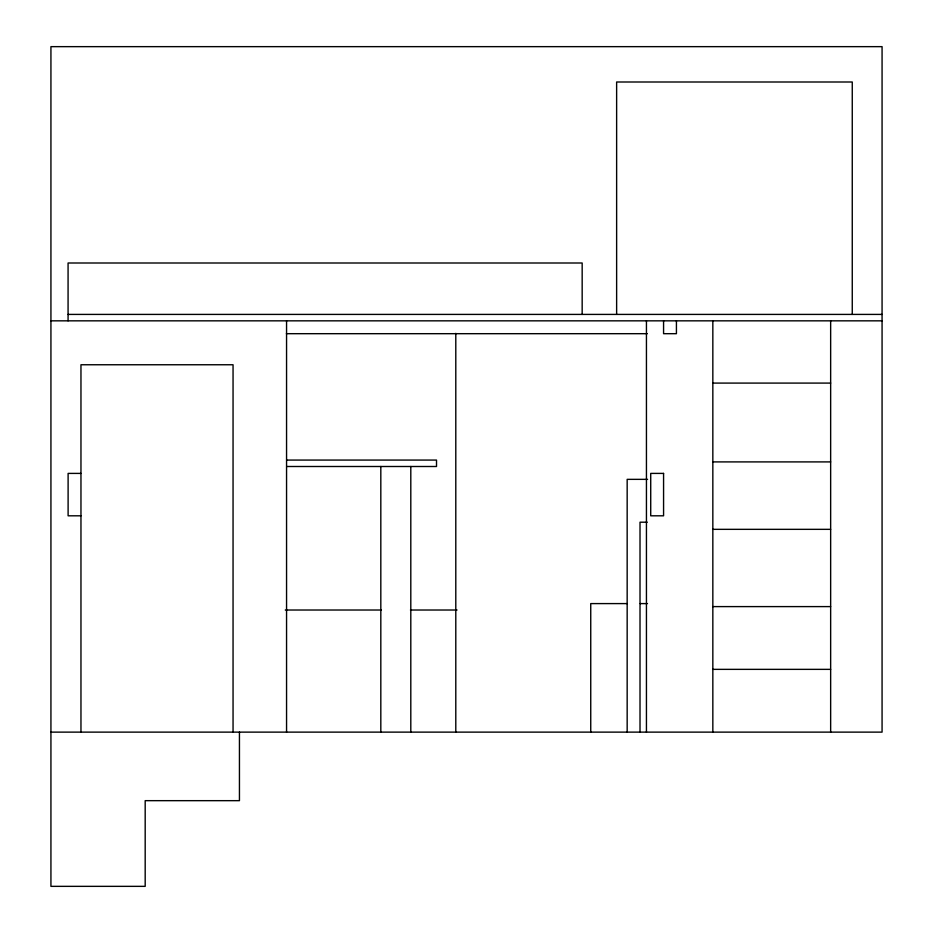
<?xml version="1.0" encoding="UTF-8"?>
<svg xmlns="http://www.w3.org/2000/svg" width="933" height="933" viewBox="0 0 933 933"><rect width="100%" height="100%" fill="white"/><g stroke="black" fill="none" stroke-linecap="round" stroke-linejoin="round"><path stroke-width="1.4" d="M68.074 314.409L882.07 314.409M50.93 320.835L882.07 320.835M286.384 333.687L647.315 333.687M712.835 383.09L830.65 383.09M286.641 460.074L436.516 460.074L436.516 466.5L286.641 466.5M712.835 461.905L830.65 461.905M80.961 473.404L68.109 473.404L68.109 515.809L80.961 515.809M647.56 479.352L627.163 479.352L627.163 732.125M647.269 522.2L640.015 522.2L640.015 732.125M712.835 529.338L830.65 529.338M627.116 603.593L590.741 603.593L590.741 732.125M640.213 603.593L647.49 603.593M712.835 606.602L830.65 606.602M285.276 610.019L381.352 610.019M410.462 610.019L457.042 610.019M712.835 669.358L830.65 669.358M50.93 732.125L882.07 732.125L882.07 46.65L50.93 46.65L50.93 886.35L145.186 886.35L145.186 800.666L239.443 800.666L239.443 732.125M852.261 314.409L852.261 81.999L616.631 81.999L616.631 314.409M830.65 320.835L830.65 732.125M712.835 320.835L712.835 732.125M676.425 320.835L676.425 333.687L663.573 333.687L663.573 320.835M646.441 320.835L646.441 732.125M582.169 314.409L582.169 263.001L68.074 263.001L68.074 320.835M455.794 333.349L455.794 732.125M410.8 466.5L410.8 732.125M380.816 466.5L380.816 732.125M286.559 320.835L286.559 732.125M233.052 732.125L233.052 364.756L80.961 364.756L80.961 732.125M663.573 473.404L650.721 473.404L650.721 515.809L663.573 515.809L663.573 473.404"/></g></svg>
